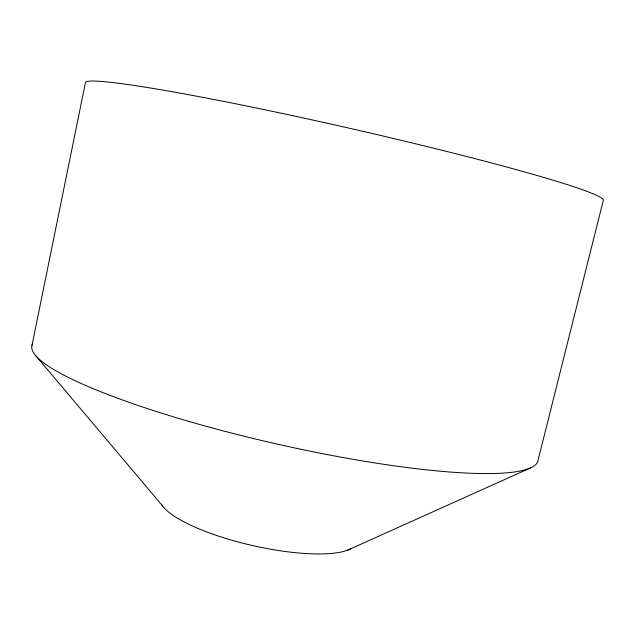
<?xml version="1.0" encoding="UTF-8"?>
<svg xmlns="http://www.w3.org/2000/svg" width="635" height="635" viewBox="0 0 635 635"><rect width="100%" height="100%" fill="white"/><g stroke="black" fill="none" stroke-linecap="round" stroke-linejoin="round"><path stroke-width="0.95" d="M31.972 345.456L85.407 82.78A265.597 13.994 12.8 0 1 349.337 128.222A265.597 13.994 12.8 0 1 603.25 200.636L538.131 459.859A259.493 41.537 12.8 0 1 272.788 443.087A259.493 41.537 12.8 0 1 32.568 344.003M347.226 550.355L530.638 467.868M36.116 356.124L162.528 505.873M351.472 548.434A100.79 26.178 12.8 0 1 250.531 545.084A100.79 26.178 12.8 0 1 161.417 504.158"/></g></svg>
